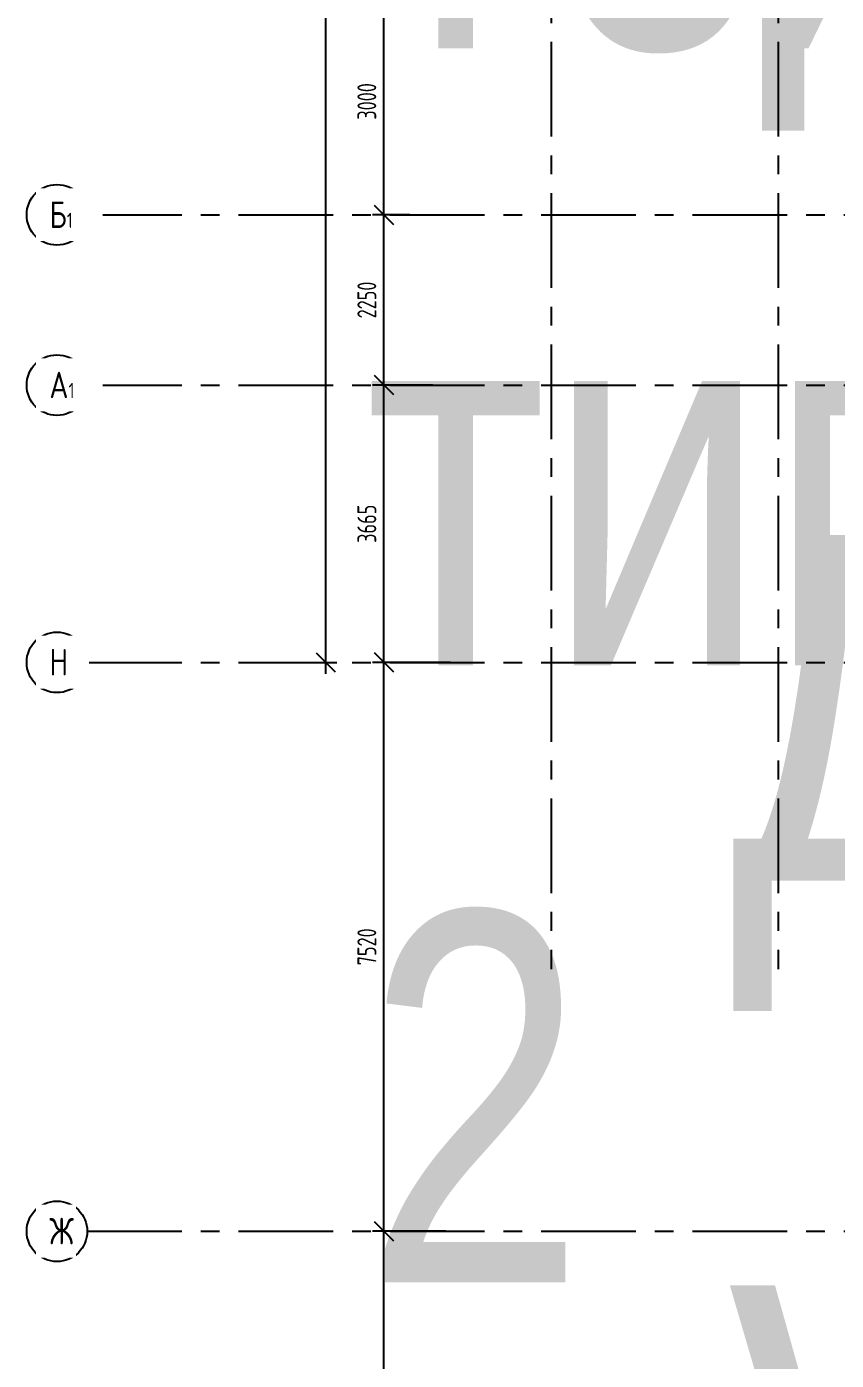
# Model space of a CAD drawing. Header units: millimetres. Extents: x -106726 to 8952771, y -150083 to 686385.
# Drawn here: x -13364 to -2664, y 138255 to 155883 of the extents above; entities that cross this region are included whole.
import ezdxf
from ezdxf.enums import TextEntityAlignment as Align

# ---------------------------------------------------------------- set-up
doc = ezdxf.new("R2018")
doc.units = ezdxf.units.MM
doc.linetypes.add('CENTER', pattern=[2, 1.25, -0.25, 0.25, -0.25])
doc.layers.get('Defpoints').update_dxf_attribs({"color": 8})
doc.layers.add('АР_Названия помещений', color=124, linetype='Continuous', lineweight=5, plot=False)
doc.layers.add('АР_Номер помещения', color=1, linetype='Continuous', lineweight=25)
doc.styles.add('ISOCPEUR', font='isocpeur.ttf', dxfattribs={"width": 0.7})
doc.styles.get("Standard").update_dxf_attribs({"font": 'arial.ttf'})
doc.styles.add('ГОСТ 2.304', font='isocpeur.ttf', dxfattribs={"width": 0.7})
doc.dimstyles.new('СПДС', dxfattribs={"dimscale": 100, "dimtxt": 2.5, "dimasz": 2.5, "dimexe": 1.5, "dimexo": 0, "dimgap": 1, "dimtad": 1, "dimdec": 0, "dimrnd": 1, "dimtxsty": 'ГОСТ 2.304', "dimblk": 'OBLIQUE', "dimcen": 2.5, "dimdle": 1.5, "dimadec": 0, "dimazin": 2, "dimtfac": 0.75, "dimtdec": 0, "dimtmove": 1, "dimatfit": 3, "dimfxl": 1, "dimtolj": 1, "dimarcsym": 1})

# ---------------------------------------------------------------- blocks, each defined once
blk = doc.blocks.new('_Oblique')
at = {"color": 8, "linetype": 'ByBlock', "lineweight": -2}
blk.add_line((-0.5, -0.5), (0.5, 0.5), dxfattribs=at)
blk = doc.blocks.new('*D1008')
at = {"color": 8, "lineweight": -2, "ltscale": 100, "transparency": 16777216}
for p, q in [((-8643, 135640), (-8643, 140110)), ((-7825, 139960), (-8793, 139960)), ((-8293, 135790), (-8793, 135790))]:
    blk.add_line(p, q, dxfattribs=at)
at = {"layer": 'Defpoints', "color": 0, "ltscale": 100, "transparency": 16777216}
for p in [(-8643, 139960), (-7825, 139960), (-8293, 135790)]:
    blk.add_point(p, dxfattribs=at)
at = {"color": 8, "lineweight": -2, "ltscale": 100, "transparency": 16777216, "xscale": 250, "yscale": 250, "zscale": 250}
for p, rotation in [((-8643, 139960), 90), ((-8643, 135790), 270)]:
    blk.add_blockref('_Oblique', p, dxfattribs=dict(at, rotation=rotation))
at = {"color": 8, "ltscale": 100, "transparency": 16777216, "insert": (-8868, 137875), "char_height": 250, "attachment_point": 5, "rotation": 90, "style": 'ГОСТ 2.304'}
blk.add_mtext('\\A1;4170', dxfattribs=at)
blk = doc.blocks.new('*D1009')
at = {"color": 8, "lineweight": -2, "ltscale": 100, "transparency": 16777216}
for p, q in [((-8643, 139810), (-8643, 147630)), ((-7764, 147480), (-8793, 147480)), ((-7825, 139960), (-8793, 139960))]:
    blk.add_line(p, q, dxfattribs=at)
at = {"layer": 'Defpoints', "color": 0, "ltscale": 100, "transparency": 16777216}
for p in [(-8643, 147480), (-7764, 147480), (-7825, 139960)]:
    blk.add_point(p, dxfattribs=at)
at = {"color": 8, "lineweight": -2, "ltscale": 100, "transparency": 16777216, "xscale": 250, "yscale": 250, "zscale": 250}
for p, rotation in [((-8643, 147480), 90), ((-8643, 139960), 270)]:
    blk.add_blockref('_Oblique', p, dxfattribs=dict(at, rotation=rotation))
at = {"color": 8, "ltscale": 100, "transparency": 16777216, "insert": (-8868, 143720), "char_height": 250, "attachment_point": 5, "rotation": 90, "style": 'ГОСТ 2.304'}
blk.add_mtext('\\A1;7520', dxfattribs=at)
blk = doc.blocks.new('*D1010')
at = {"color": 8, "lineweight": -2, "ltscale": 100, "transparency": 16777216}
for p, q in [((-8643, 147330), (-8643, 151295)), ((-7994, 151145), (-8793, 151145)), ((-7764, 147480), (-8793, 147480))]:
    blk.add_line(p, q, dxfattribs=at)
at = {"layer": 'Defpoints', "color": 0, "ltscale": 100, "transparency": 16777216}
for p in [(-8643, 151145), (-7994, 151145), (-7764, 147480)]:
    blk.add_point(p, dxfattribs=at)
at = {"color": 8, "lineweight": -2, "ltscale": 100, "transparency": 16777216, "xscale": 250, "yscale": 250, "zscale": 250}
for p, rotation in [((-8643, 151145), 90), ((-8643, 147480), 270)]:
    blk.add_blockref('_Oblique', p, dxfattribs=dict(at, rotation=rotation))
at = {"color": 8, "ltscale": 100, "transparency": 16777216, "insert": (-8868, 149312), "char_height": 250, "attachment_point": 5, "rotation": 90, "style": 'ГОСТ 2.304'}
blk.add_mtext('\\A1;3665', dxfattribs=at)
blk = doc.blocks.new('*D994')
at = {"color": 8, "lineweight": -2, "ltscale": 100, "transparency": 16777216}
for p, q in [((-8643, 150995), (-8643, 153545)), ((-8301, 153395), (-8793, 153395)), ((-7994, 151145), (-8793, 151145))]:
    blk.add_line(p, q, dxfattribs=at)
at = {"layer": 'Defpoints', "color": 0, "ltscale": 100, "transparency": 16777216}
for p in [(-8643, 153395), (-8301, 153395), (-7994, 151145)]:
    blk.add_point(p, dxfattribs=at)
at = {"color": 8, "lineweight": -2, "ltscale": 100, "transparency": 16777216, "xscale": 250, "yscale": 250, "zscale": 250}
for p, rotation in [((-8643, 153395), 90), ((-8643, 151145), 270)]:
    blk.add_blockref('_Oblique', p, dxfattribs=dict(at, rotation=rotation))
at = {"color": 8, "ltscale": 100, "transparency": 16777216, "insert": (-8868, 152270), "char_height": 250, "attachment_point": 5, "rotation": 90, "style": 'ГОСТ 2.304'}
blk.add_mtext('\\A1;2250', dxfattribs=at)
blk = doc.blocks.new('*D995')
at = {"color": 8, "lineweight": -2, "ltscale": 100, "transparency": 16777216}
for p, q in [((-8643, 153245), (-8643, 156545)), ((-8301, 156395), (-8793, 156395)), ((-8301, 153395), (-8793, 153395))]:
    blk.add_line(p, q, dxfattribs=at)
at = {"layer": 'Defpoints', "color": 0, "ltscale": 100, "transparency": 16777216}
for p in [(-8643, 156395), (-8301, 156395), (-8301, 153395)]:
    blk.add_point(p, dxfattribs=at)
at = {"color": 8, "lineweight": -2, "ltscale": 100, "transparency": 16777216, "xscale": 250, "yscale": 250, "zscale": 250}
for p, rotation in [((-8643, 156395), 90), ((-8643, 153395), 270)]:
    blk.add_blockref('_Oblique', p, dxfattribs=dict(at, rotation=rotation))
at = {"color": 8, "ltscale": 100, "transparency": 16777216, "insert": (-8868, 154895), "char_height": 250, "attachment_point": 5, "rotation": 90, "style": 'ГОСТ 2.304'}
blk.add_mtext('\\A1;3000', dxfattribs=at)
blk = doc.blocks.new('*D987')
at = {"color": 8, "lineweight": -2, "ltscale": 100, "transparency": 16777216}
for p, q in [((-9413, 195545), (-9413, 147330)), ((-9469, 195395), (-9263, 195395)), ((-9469, 147480), (-9263, 147480))]:
    blk.add_line(p, q, dxfattribs=at)
at = {"layer": 'Defpoints', "color": 0, "ltscale": 100, "transparency": 16777216}
for p in [(-9469, 195395), (-9469, 147480), (-9413, 147480)]:
    blk.add_point(p, dxfattribs=at)
at = {"color": 8, "lineweight": -2, "ltscale": 100, "transparency": 16777216, "xscale": 250, "yscale": 250, "zscale": 250}
for p, rotation in [((-9413, 195395), 90), ((-9413, 147480), 270)]:
    blk.add_blockref('_Oblique', p, dxfattribs=dict(at, rotation=rotation))
at = {"color": 8, "ltscale": 100, "transparency": 16777216, "insert": (-9638, 171438), "char_height": 250, "attachment_point": 5, "rotation": 90, "style": 'ГОСТ 2.304'}
blk.add_mtext('\\A1;47915', dxfattribs=at)
blk = doc.blocks.new('*U478')
at = {"color": 8, "style": 'ISOCPEUR', "width": 0.7, "flags": 1}
blk.add_attdef('КАТЕГОРИЯ', (-499, -2092), '', height=250, dxfattribs=at)
at = {"layer": 'АР_Номер помещения', "color": 8, "style": 'ISOCPEUR', "width": 0.7}
blk.add_attdef('НОМЕР_ПОМЕЩЕНИЯ', text='', height=300, dxfattribs=at).set_placement((-16349, 1640), align=Align.MIDDLE_CENTER)
blk = doc.blocks.new('*U479')
at = {"color": 8, "style": 'ISOCPEUR', "width": 0.7, "flags": 1}
blk.add_attdef('КАТЕГОРИЯ', (-499, -2092), '', height=250, dxfattribs=at)
at = {"layer": 'АР_Номер помещения', "color": 8, "style": 'ISOCPEUR', "width": 0.7}
blk.add_attdef('НОМЕР_ПОМЕЩЕНИЯ', text='', height=300, dxfattribs=at).set_placement((-12597, 9875), align=Align.MIDDLE_CENTER)

msp = doc.modelspace()

# ---------------------------------------------------------------- linework, layer by layer
at = {"linetype": 'CENTER', "ltscale": 1000}
for p, q in [((-6430.1, 197681.2), (-6430.1, 143425.1)), ((-3430.1, 197681.2), (-3430.1, 143425.1)), ((-12563.8, 153395), (70614.6, 153395)), ((-12563.8, 151145), (70614.6, 151145)), ((-12563.8, 147480), (71033.4, 147480)), ((-12563.8, 139960), (71033.4, 139960))]:
    msp.add_line(p, q, dxfattribs=at)
at = {"ltscale": 0.5}
for centre in [(-12963.8, 153395), (-12963.8, 151145), (-12963.8, 147480), (-12963.8, 139960)]:
    msp.add_circle(centre, 400, dxfattribs=at)

# ---------------------------------------------------------------- block references
ref = msp.add_blockref('*U478', (20042.4, 183282.1))
lines = msp.add_mtext('\\W0.8000;Кабинет с рабочим пространством для учителей тип 1 (начальная школа)', dxfattribs={"layer": 'АР_Названия помещений', "color": 8, "insert": (-4086.8, 190198.8), "char_height": 5947.262, "width": 926.94, "attachment_point": 1})
ref.add_attrib('ИМЯ_ПОМЕЩЕНИЯ', '', (-4086.8, 190198.8), dxfattribs={"flags": 104}).embed_mtext(lines)
ref = msp.add_blockref('*U479', (11693.9, 171666.7))
lines = msp.add_mtext('\\W0.8000;Кабинет материальной технологии тип 2', dxfattribs={"layer": 'АР_Названия помещений', "color": 8, "insert": (-8891.8, 176799.3), "char_height": 4891.956, "width": 926.94, "attachment_point": 1})
ref.add_attrib('ИМЯ_ПОМЕЩЕНИЯ', '', (-8891.8, 176799.3), dxfattribs={"flags": 104}).embed_mtext(lines)

# ---------------------------------------------------------------- dimensions: what is measured, and where the dimension line sits
at = {"ltscale": 100}
for base, p1, p2, picture, middle in [((-9413.3, 147480), (-9469.1, 195395), (-9469.1, 147480), '*D987', (-9638.3, 171437.5)), ((-8642.7, 156395), (-8300.8, 153395), (-8300.8, 156395), '*D995', (-8867.7, 154895)), ((-8642.7, 153395), (-7993.9, 151145), (-8300.8, 153395), '*D994', (-8867.7, 152270)), ((-8642.7, 151145), (-7764, 147480), (-7993.9, 151145), '*D1010', (-8867.7, 149312.5)), ((-8642.7, 147480), (-7824.9, 139960), (-7764, 147480), '*D1009', (-8867.7, 143720)), ((-8642.7, 139960), (-8292.9, 135790), (-7824.9, 139960), '*D1008', (-8867.7, 137875))]:
    dim = msp.add_linear_dim(base=base, p1=p1, p2=p2, angle=90, dimstyle='СПДС', override={"dimclrd": 8, "dimclre": 8, "dimclrt": 8}, dxfattribs=at)
    dim.commit()
    dim.dimension.update_dxf_attribs({"geometry": picture, "text_midpoint": middle})

# ---------------------------------------------------------------- next in the draw order: texts
at = {"char_height": 350, "attachment_point": 1, "line_spacing_factor": 1.149209, "style": 'ГОСТ 2.304', "bg_fill": 2}
for s, insert, width in [('{\\W0.8;Б\\H0.57143x;1}', (-13063.6, 153572.8), 528.82), ('{\\W0.8;А\\H0.57143x;1}', (-13063.6, 151322.8), 528.82), ('{\\W0.8;Ж}', (-13063.6, 140137.8), 178.206)]:
    msp.add_mtext(s, dxfattribs=dict(at, insert=insert, width=width))
at = {"insert": (-13063.6, 147657.8), "char_height": 350, "attachment_point": 1, "line_spacing_factor": 1.149209, "style": 'ГОСТ 2.304', "bg_fill": 2}
msp.add_mtext('{\\W0.8;Н}', dxfattribs=at)

doc.saveas('drawing.dxf')
